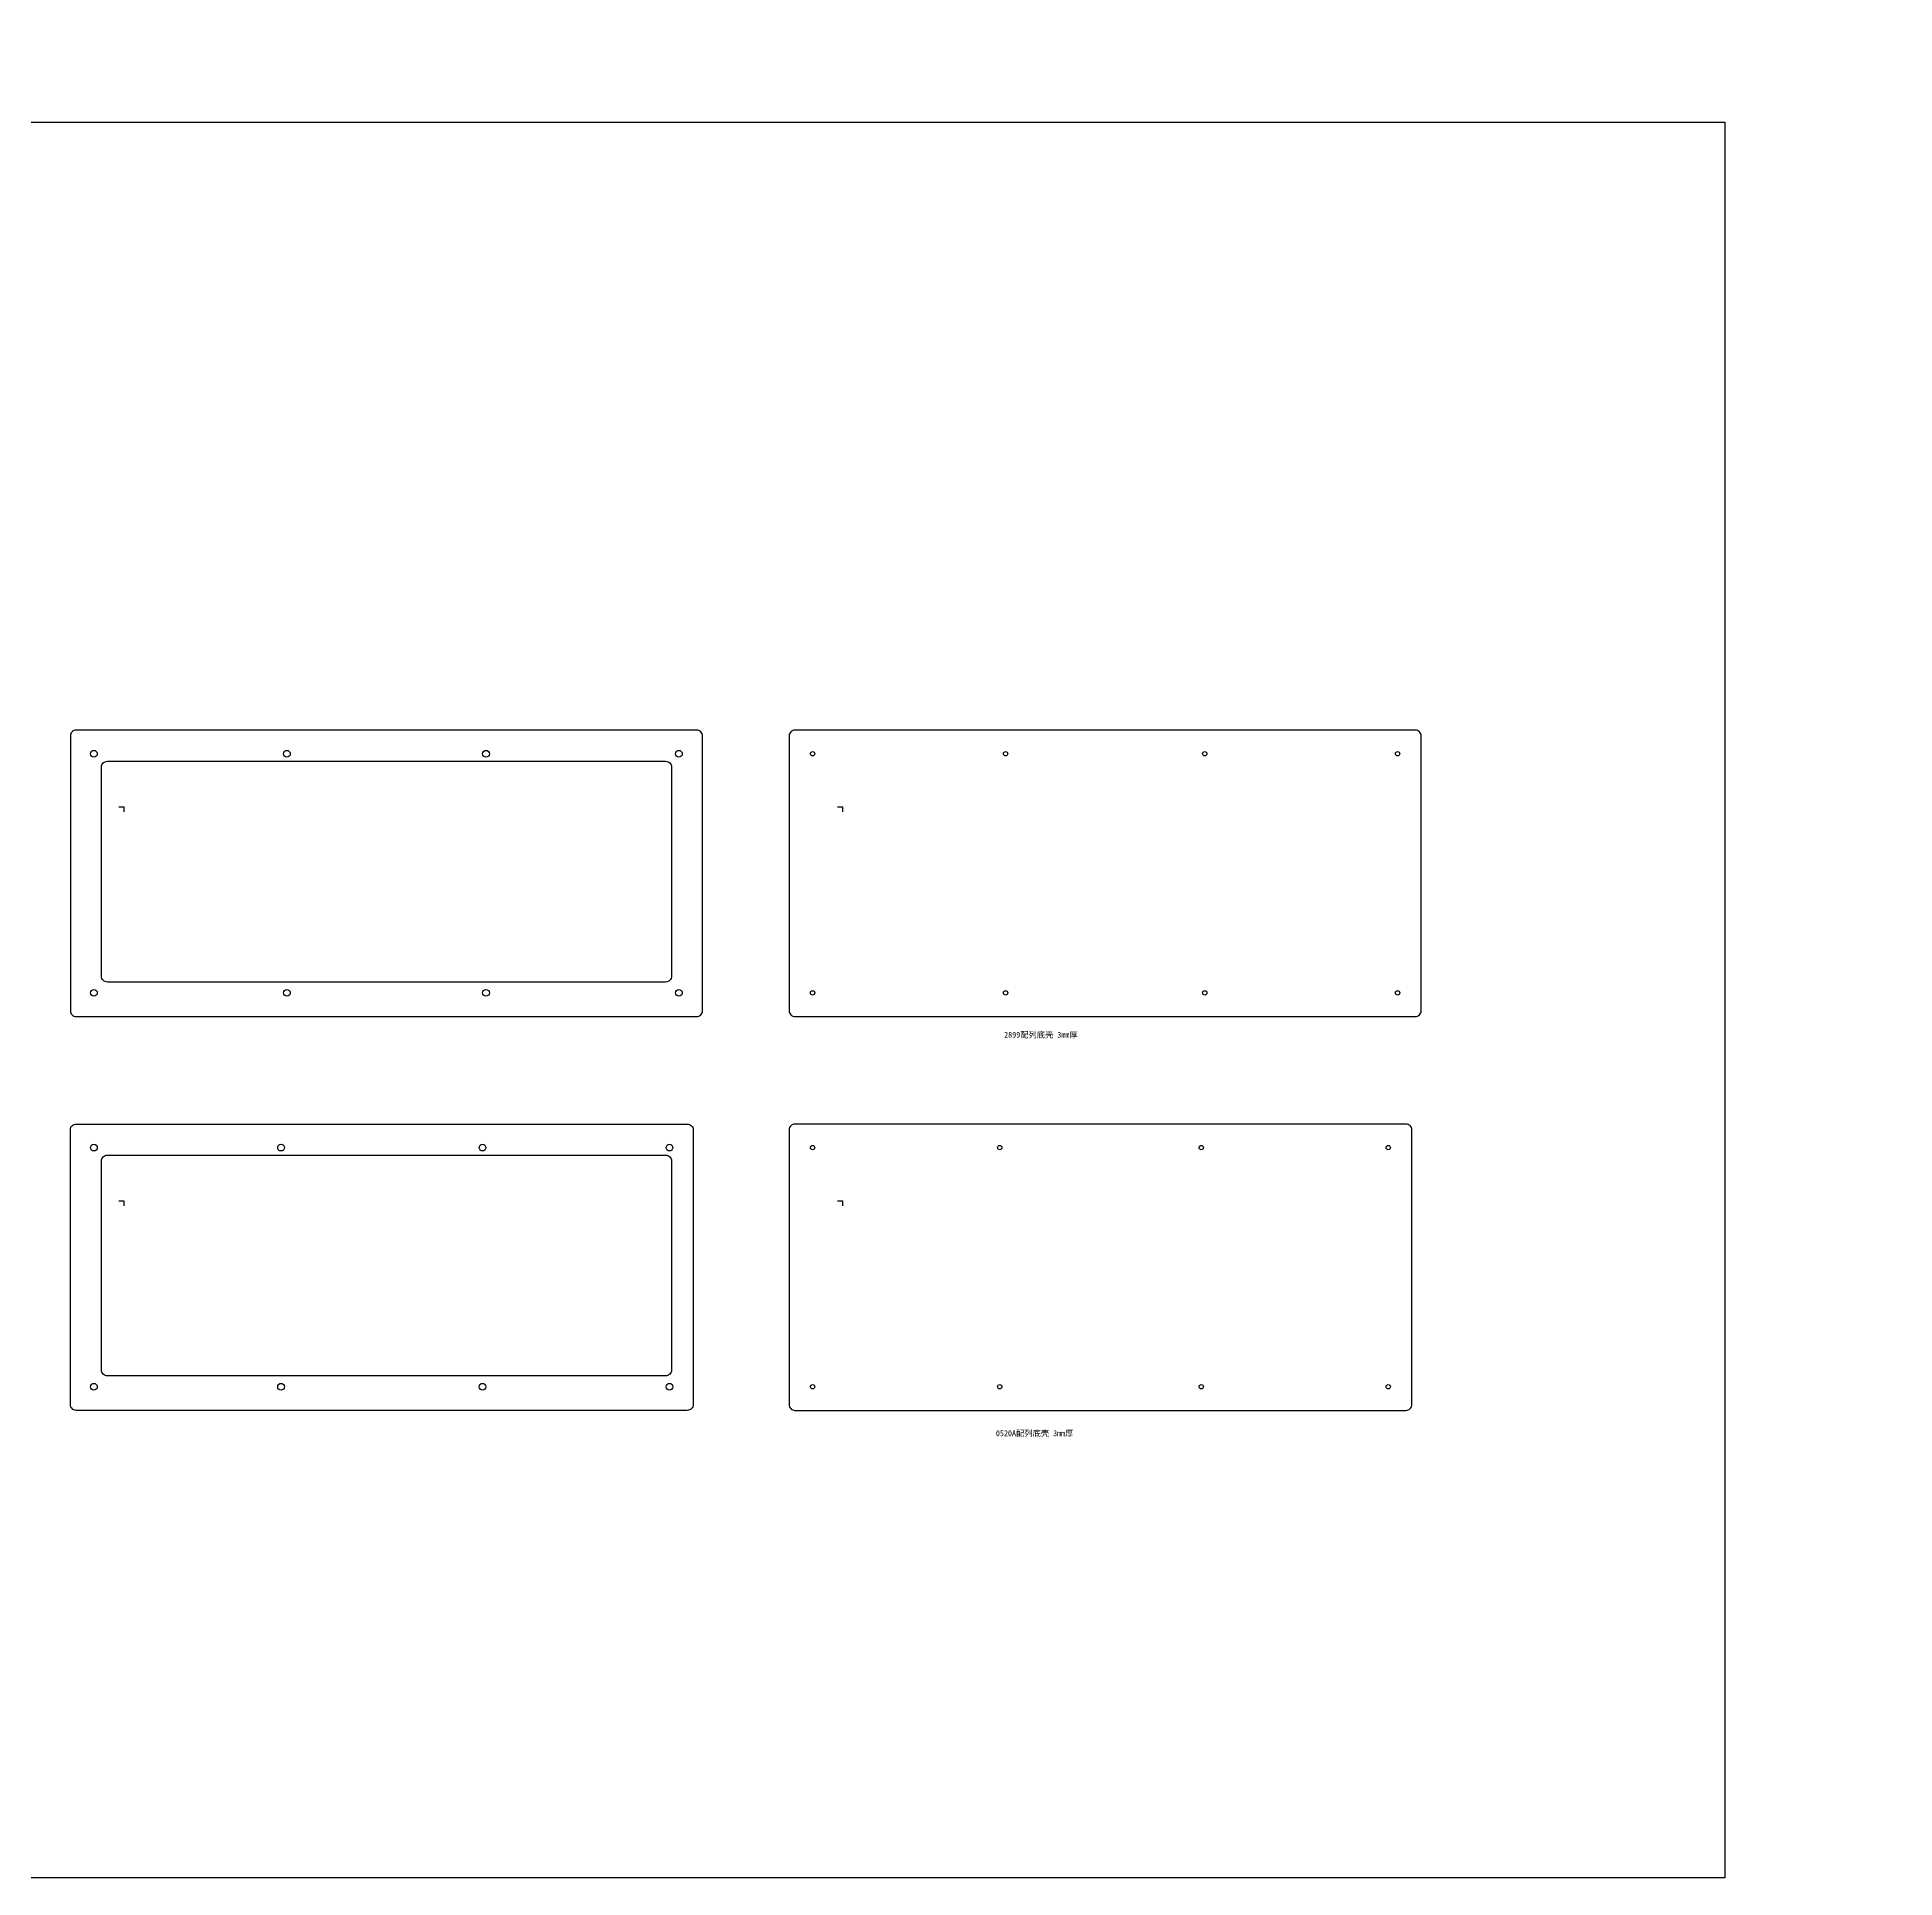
# Model space of a CAD drawing. Header units: millimetres. Extents: x -7565 to 5748, y -10126 to 3805.
# Drawn here: x -2927 to -1984, y -2331 to -1396 of the extents above; entities that cross this region are included whole.
import ezdxf

# ---------------------------------------------------------------- set-up
doc = ezdxf.new("R2010")
doc.units = ezdxf.units.MM
doc.layers.get('Defpoints').update_dxf_attribs({"color": 3})
doc.layers.add('View Port', color=1, linetype='Continuous', plot=False)
doc.styles.add('Notes', font='arial.ttf', dxfattribs={"height": 3})
doc.styles.get("Standard").update_dxf_attribs({"font": 'arial.ttf'})
doc.dimstyles.new('Civil-Metric', dxfattribs={"dimtxt": 3, "dimasz": 3, "dimexe": 3, "dimexo": 1.5, "dimgap": 2, "dimtad": 1, "dimzin": 3, "dimdsep": 46, "dimtxsty": 'Standard', "dimcen": 3, "dimazin": 2, "dimtfac": 1, "dimtofl": 0, "dimtmove": 0, "dimatfit": 3, "dimfxl": 1, "dimfrac": 1, "dimtolj": 1, "dimtzin": 0, "dimarcsym": 0})

# ---------------------------------------------------------------- blocks, each defined once
blk = doc.blocks.new('*D64')
at = {"layer": 'Defpoints', "color": 0, "lineweight": -2, "transparency": 16777216}
for p, q in [((767.04, 537.54), (767.04, 579.75)), ((769.54, 578.5), (1066.88, 578.5)), ((1069.38, 537.54), (1069.38, 579.75)), ((-4724.83, -1756.83), (-4752.84, -1756.83)), ((-4749.84, -1759.83), (-4749.84, -1881.23)), ((-4724.83, -1884.23), (-4752.84, -1884.23))]:
    blk.add_line(p, q, dxfattribs=at)
at = {"layer": 'Defpoints', "color": 0, "transparency": 16777216}
for p in [(1069.38, 578.5), (767.04, 536.92), (1069.38, 536.92), (-4723.33, -1756.83), (-4749.84, -1884.23), (-4723.33, -1884.23)]:
    blk.add_point(p, dxfattribs=at)
for points in [[(769.54, 578.92), (769.54, 578.08), (767.04, 578.5)], [(1066.88, 578.92), (1066.88, 578.08), (1069.38, 578.5)], [(-4750.34, -1759.83), (-4749.34, -1759.83), (-4749.84, -1756.83)], [(-4750.34, -1881.23), (-4749.34, -1881.23), (-4749.84, -1884.23)]]:
    blk.add_solid(points, dxfattribs=at)
at = {"layer": 'Defpoints', "color": 0, "transparency": 16777216, "insert": (918.21, 580.63), "char_height": 2.5, "attachment_point": 5}
blk.add_mtext('302,34', dxfattribs=at)
at = {"layer": 'Defpoints', "color": 0, "transparency": 16777216, "insert": (-4753.37, -1820.53), "char_height": 3, "attachment_point": 5, "rotation": 90}
blk.add_mtext('\\A1;127.40', dxfattribs=at)

msp = doc.modelspace()

# ---------------------------------------------------------------- linework, layer by layer
msp.add_lwpolyline([(-5037.987, -1439.21), (-2070.065, -1439.21), (-2070.065, -2330.573), (-5037.987, -2330.573)], close=True)
for points in [[(-2907.334, -1893.231), (-2592.234, -1893.231, 0.4142136), (-2589.234, -1890.231), (-2589.234, -1750.831, 0.4142136), (-2592.234, -1747.831), (-2860.934, -1747.831), (-2877.334, -1747.831), (-2907.334, -1747.831, 0.4142136), (-2910.334, -1750.831), (-2910.334, -1890.231, 0.4142136)], [(-2542.334, -1893.231), (-2227.234, -1893.231, 0.4142136), (-2224.234, -1890.231), (-2224.234, -1750.831, 0.4142136), (-2227.234, -1747.831), (-2495.934, -1747.831), (-2512.334, -1747.831), (-2542.334, -1747.831, 0.4142136), (-2545.334, -1750.831), (-2545.334, -1890.231, 0.4142136)], [(-2608.034, -1763.631, -0.4142136), (-2605.034, -1766.631), (-2605.034, -1872.731, -0.4142136), (-2608.034, -1875.731), (-2891.534, -1875.731, -0.4142136), (-2894.534, -1872.731), (-2894.534, -1766.631, -0.4142136), (-2891.534, -1763.631), (-2876.334, -1763.631), (-2861.934, -1763.631)], [(-2877.334, -1947.831), (-2860.934, -1947.831), (-2596.996, -1947.831, -0.4142136), (-2593.996, -1950.831), (-2593.996, -2090.231, -0.4142136), (-2596.996, -2093.231), (-2907.334, -2093.231, -0.4142136), (-2910.334, -2090.231), (-2910.334, -1950.831, -0.4142136), (-2907.334, -1947.831)], [(-2231.996, -1947.831), (-2542.334, -1947.831, 0.4142136), (-2545.334, -1950.831), (-2545.334, -2090.231, 0.4142136), (-2542.334, -2093.231), (-2231.996, -2093.231, 0.4142136), (-2228.996, -2090.231), (-2228.996, -1950.831, 0.4142136)], [(-2605.034, -2072.731, -0.4142136), (-2608.034, -2075.731), (-2891.534, -2075.731, -0.4142136), (-2894.534, -2072.731), (-2894.534, -1966.631, -0.4142136), (-2891.534, -1963.631), (-2876.334, -1963.631), (-2861.934, -1963.631), (-2608.034, -1963.631, -0.4142136), (-2605.034, -1966.631)]]:
    msp.add_lwpolyline(points, format="xyb", close=True)
for centre, radius in [((-2898.334, -1759.831), 1.7), ((-2800.334, -1759.831), 1.7), ((-2699.234, -1759.831), 1.7), ((-2601.234, -1759.831), 1.7), ((-2533.334, -1759.831), 1.1), ((-2435.334, -1759.831), 1.1), ((-2334.234, -1759.831), 1.1), ((-2236.234, -1759.831), 1.1), ((-2898.334, -1881.231), 1.7), ((-2800.334, -1881.231), 1.7), ((-2699.234, -1881.231), 1.7), ((-2601.234, -1881.231), 1.7), ((-2533.334, -1881.231), 1.1), ((-2435.334, -1881.231), 1.1), ((-2334.234, -1881.231), 1.1), ((-2236.234, -1881.231), 1.1), ((-2898.334, -1959.831), 1.7), ((-2803.334, -1959.831), 1.7), ((-2700.996, -1959.831), 1.7), ((-2605.996, -1959.831), 1.7), ((-2533.334, -1959.831), 1.1), ((-2438.334, -1959.831), 1.1), ((-2335.996, -1959.831), 1.1), ((-2240.996, -1959.831), 1.1), ((-2898.334, -2081.231), 1.7), ((-2803.334, -2081.231), 1.7), ((-2700.996, -2081.231), 1.7), ((-2605.996, -2081.231), 1.7), ((-2533.334, -2081.231), 1.1), ((-2438.334, -2081.231), 1.1), ((-2335.996, -2081.231), 1.1), ((-2240.996, -2081.231), 1.1)]:
    msp.add_circle(centre, radius)
at = {"layer": 'View Port'}
for points in [[(-2885.634, -1786.831), (-2883.134, -1786.831), (-2883.134, -1789.331)], [(-2520.634, -1786.831), (-2518.134, -1786.831), (-2518.134, -1789.331)], [(-2885.634, -1986.831), (-2883.134, -1986.831), (-2883.134, -1989.331)], [(-2520.634, -1986.831), (-2518.134, -1986.831), (-2518.134, -1989.331)]]:
    msp.add_lwpolyline(points, dxfattribs=at)

# ---------------------------------------------------------------- texts
at = {"char_height": 3, "attachment_point": 1, "style": 'Notes'}
for s, insert in [('{\\fSimSun|b0|i0|c134|p2;2899配列底壳 3mm厚}', (-2436.078, -1901.025)), ('{\\fSimSun|b0|i0|c134|p2;0520A配列底壳 3mm厚}', (-2440.252, -2103.348))]:
    msp.add_mtext_dynamic_manual_height_columns(s, width=148.75752, gutter_width=15, heights=[0], dxfattribs=dict(at, insert=insert))

# ---------------------------------------------------------------- dimensions: what is measured, and where the dimension line sits
at = {"layer": 'Defpoints'}
dim = msp.add_linear_dim(base=(-4749.84, -1884.231), p1=(-4723.334, -1756.831), p2=(-4723.334, -1884.231), angle=90, dimstyle='Civil-Metric', dxfattribs=at)
dim.commit()
dim.dimension.update_dxf_attribs({"geometry": '*D64', "text_midpoint": (-4753.372, -1820.531)})

doc.saveas('drawing.dxf')
